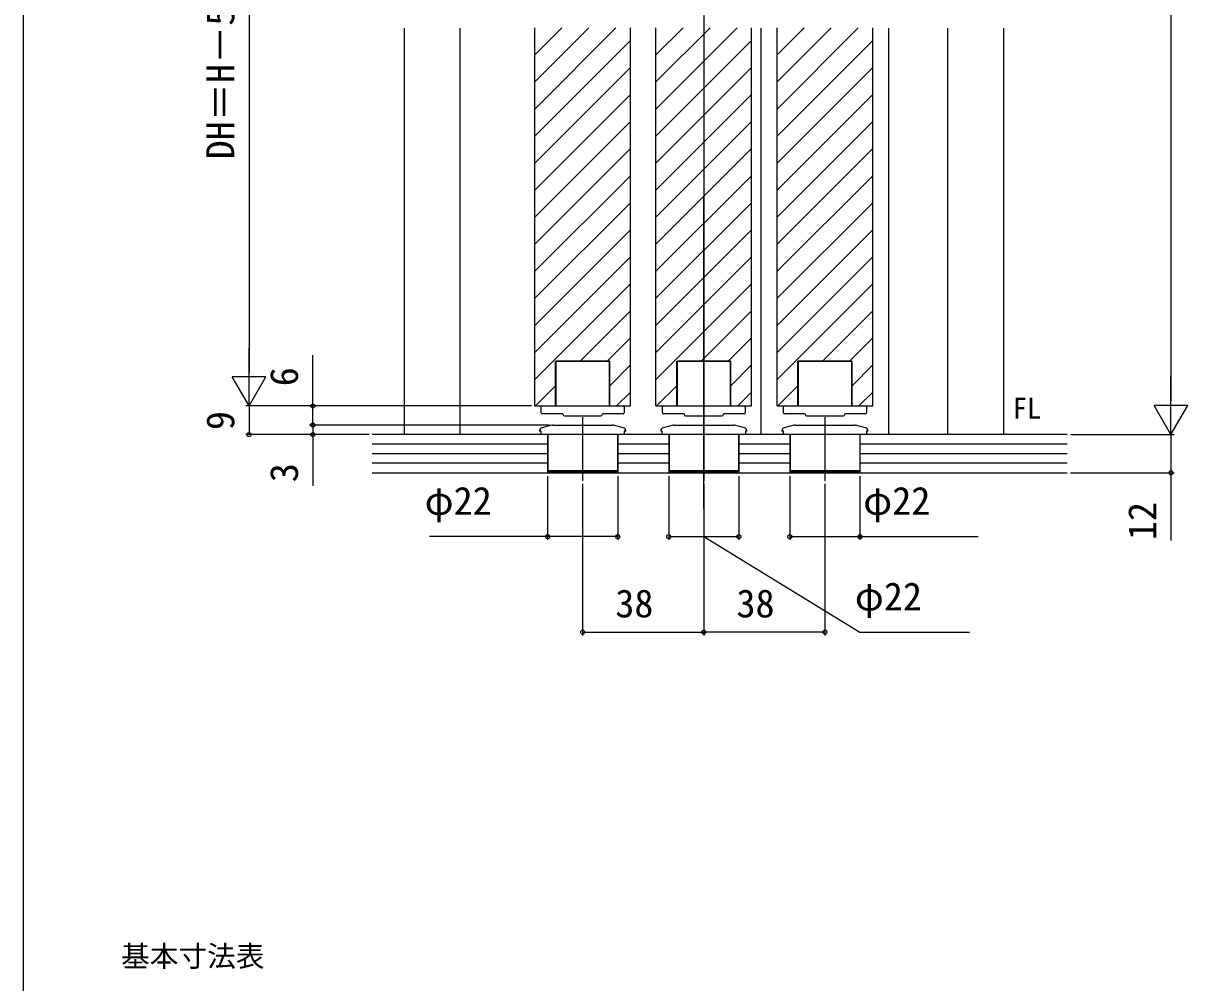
# Model space of a CAD drawing. Units: millimetres, scale not verified. Extents: x -525 to 525, y -783 to 780.
# Drawn here: x -524.9 to -159.6, y 25.4 to 326.5 of the extents above; entities that cross this region are included whole.
import ezdxf
from ezdxf.enums import TextEntityAlignment as Align

# ---------------------------------------------------------------- set-up
doc = ezdxf.new("R2010")
doc.units = ezdxf.units.MM
doc.header["$LTSCALE"] = 4
for name, color, linetype in [('0-2_USER1', 3, 'Continuous'), ('0-4_YKK_12', 2, 'Continuous'), ('0-5_YKK_13', 4, 'Continuous'), ('0-7_YKK_D', 6, 'Continuous'), ('0-8_YKK_ZWAK', 7, 'Continuous'), ('0-9_YSS_K', 3, 'Continuous')]:
    doc.layers.add(name, color=color, linetype=linetype)
doc.styles.add('ＭＳ ゴシック', font='')
doc.styles.get('ＭＳ ゴシック').set_extended_font_data('MS Gothic')

msp = doc.modelspace()

# ---------------------------------------------------------------- linework, layer by layer
at = {"layer": '0-4_YKK_12'}
for p, q in [((-311.433, 538.003), (-311.433, 185.429)), ((-405.433, 324.931), (-405.433, 197.429)), ((-387.933, 324.931), (-387.933, 197.429)), ((-364.433, 206.433), (-364.433, 325.033)), ((-364.433, 316.547), (-355.948, 325.033)), ((-364.433, 308.062), (-347.462, 325.033)), ((-364.433, 299.577), (-338.977, 325.033)), ((-334.433, 206.433), (-334.433, 325.033)), ((-326.433, 206.433), (-326.433, 325.033)), ((-326.433, 316.547), (-317.948, 325.033)), ((-326.433, 308.062), (-309.462, 325.033)), ((-326.433, 299.577), (-300.977, 325.033)), ((-296.433, 206.433), (-296.433, 325.033)), ((-293.433, 197.429), (-293.433, 324.931)), ((-288.433, 206.433), (-288.433, 325.033)), ((-288.433, 316.547), (-279.948, 325.033)), ((-288.433, 308.062), (-271.462, 325.033)), ((-288.433, 299.577), (-262.977, 325.033)), ((-258.433, 206.433), (-258.433, 325.033)), ((-253.433, 197.429), (-253.433, 324.931)), ((-234.933, 324.931), (-234.933, 197.429)), ((-217.433, 324.931), (-217.433, 197.429)), ((-364.433, 291.091), (-334.433, 321.091)), ((-326.433, 291.091), (-296.433, 321.091)), ((-288.433, 291.091), (-258.433, 321.091)), ((-364.433, 282.606), (-334.433, 312.606)), ((-326.433, 282.606), (-296.433, 312.606)), ((-288.433, 282.606), (-258.433, 312.606)), ((-364.433, 274.121), (-334.433, 304.121)), ((-326.433, 274.121), (-296.433, 304.121)), ((-288.433, 274.121), (-258.433, 304.121)), ((-364.433, 265.636), (-334.433, 295.636)), ((-326.433, 265.636), (-296.433, 295.636)), ((-288.433, 265.636), (-258.433, 295.636)), ((-364.433, 257.15), (-334.433, 287.15)), ((-326.433, 257.15), (-296.433, 287.15)), ((-288.433, 257.15), (-258.433, 287.15)), ((-364.433, 248.665), (-334.433, 278.665)), ((-326.433, 248.665), (-296.433, 278.665)), ((-288.433, 248.665), (-258.433, 278.665)), ((-311.433, 174.249), (-311.433, 272.278)), ((-364.433, 240.18), (-334.433, 270.18)), ((-326.433, 240.18), (-296.433, 270.18)), ((-288.433, 240.18), (-258.433, 270.18)), ((-364.433, 231.695), (-334.433, 261.695)), ((-326.433, 231.695), (-296.433, 261.695)), ((-288.433, 231.695), (-258.433, 261.695)), ((-364.433, 223.209), (-334.433, 253.209)), ((-326.433, 223.209), (-296.433, 253.209)), ((-288.433, 223.209), (-258.433, 253.209)), ((-364.433, 214.724), (-334.433, 244.724)), ((-326.433, 214.724), (-296.433, 244.724)), ((-288.433, 214.724), (-258.433, 244.724)), ((-350.239, 220.433), (-334.433, 236.239)), ((-312.239, 220.433), (-296.433, 236.239)), ((-274.239, 220.433), (-258.433, 236.239)), ((-341.754, 220.433), (-334.433, 227.753)), ((-303.754, 220.433), (-296.433, 227.753)), ((-265.754, 220.433), (-258.433, 227.753)), ((-357.933, 206.433), (-357.933, 220.433)), ((-357.933, 220.433), (-340.933, 220.433)), ((-340.933, 206.433), (-340.933, 220.433)), ((-340.933, 212.768), (-334.433, 219.268)), ((-319.933, 206.433), (-319.933, 220.433)), ((-319.933, 220.433), (-302.933, 220.433)), ((-302.933, 206.433), (-302.933, 220.433)), ((-302.933, 212.768), (-296.433, 219.268)), ((-281.933, 206.433), (-281.933, 220.433)), ((-281.933, 220.433), (-264.933, 220.433)), ((-264.933, 206.433), (-264.933, 220.433)), ((-264.933, 212.768), (-258.433, 219.268)), ((-364.239, 206.433), (-357.933, 212.739)), ((-326.239, 206.433), (-319.933, 212.739)), ((-288.239, 206.433), (-281.933, 212.739)), ((-338.783, 206.433), (-334.433, 210.783)), ((-300.783, 206.433), (-296.433, 210.783)), ((-262.783, 206.433), (-258.433, 210.783)), ((-364.433, 206.433), (-334.433, 206.433)), ((-326.433, 206.433), (-296.433, 206.433)), ((-288.433, 206.433), (-258.433, 206.433))]:
    msp.add_line(p, q, dxfattribs=at)
at = {"layer": '0-5_YKK_13'}
for p, q in [((-341.033, 220.433), (-357.833, 220.433)), ((-357.833, 220.433), (-357.833, 206.433)), ((-341.033, 206.433), (-341.033, 220.433)), ((-303.033, 220.433), (-319.833, 220.433)), ((-319.833, 220.433), (-319.833, 206.433)), ((-303.033, 206.433), (-303.033, 220.433)), ((-265.033, 220.433), (-281.833, 220.433)), ((-281.833, 220.433), (-281.833, 206.433)), ((-265.033, 206.433), (-265.033, 220.433)), ((-362.433, 205.768), (-362.433, 206.133)), ((-362.433, 205.733), (-362.433, 205.768)), ((-362.433, 205.137), (-362.433, 205.733)), ((-362.433, 204.233), (-362.433, 205.137)), ((-362.133, 206.433), (-361.433, 206.433)), ((-361.433, 206.433), (-357.833, 206.433)), ((-336.433, 206.133), (-336.433, 205.768)), ((-336.433, 205.137), (-336.433, 204.233)), ((-324.433, 205.768), (-324.433, 206.133)), ((-324.433, 205.733), (-324.433, 205.768)), ((-324.433, 205.137), (-324.433, 205.733)), ((-324.433, 204.233), (-324.433, 205.137)), ((-324.133, 206.433), (-323.433, 206.433)), ((-323.433, 206.433), (-319.833, 206.433)), ((-298.433, 206.133), (-298.433, 205.768)), ((-298.433, 205.137), (-298.433, 204.233)), ((-286.433, 205.768), (-286.433, 206.133)), ((-286.433, 205.733), (-286.433, 205.768)), ((-286.433, 205.137), (-286.433, 205.733)), ((-286.433, 204.233), (-286.433, 205.137)), ((-286.133, 206.433), (-285.433, 206.433)), ((-285.433, 206.433), (-281.833, 206.433)), ((-260.433, 206.133), (-260.433, 205.768)), ((-260.433, 205.137), (-260.433, 204.233)), ((-360.892, 203.933), (-362.133, 203.933)), ((-355.633, 203.933), (-360.892, 203.933)), ((-355.633, 203.799), (-355.633, 203.933)), ((-355.133, 203.299), (-343.733, 203.299)), ((-349.433, 202.929), (-349.433, 182.929)), ((-337.974, 203.933), (-343.233, 203.933)), ((-336.733, 203.933), (-337.974, 203.933)), ((-322.892, 203.933), (-324.133, 203.933)), ((-317.633, 203.933), (-322.892, 203.933)), ((-317.633, 203.799), (-317.633, 203.933)), ((-317.133, 203.299), (-305.733, 203.299)), ((-311.433, 202.929), (-311.433, 182.929)), ((-299.974, 203.933), (-305.233, 203.933)), ((-298.733, 203.933), (-299.974, 203.933)), ((-284.892, 203.933), (-286.133, 203.933)), ((-279.633, 203.933), (-284.892, 203.933)), ((-279.633, 203.799), (-279.633, 203.933)), ((-279.133, 203.299), (-267.733, 203.299)), ((-273.433, 202.929), (-273.433, 182.929)), ((-261.974, 203.933), (-267.233, 203.933)), ((-260.733, 203.933), (-261.974, 203.933)), ((-362.933, 198.59), (-362.933, 198.529)), ((-362.471, 198.529), (-362.933, 198.529)), ((-359.06, 200.395), (-362.192, 199.556)), ((-337.583, 197.429), (-361.283, 197.429)), ((-360.333, 197.429), (-360.333, 186.129)), ((-358.801, 200.429), (-340.065, 200.429)), ((-336.674, 199.556), (-339.806, 200.395)), ((-338.533, 197.429), (-338.533, 186.129)), ((-335.933, 198.529), (-335.933, 198.59)), ((-324.933, 198.59), (-324.933, 198.529)), ((-324.471, 198.529), (-324.933, 198.529)), ((-321.06, 200.395), (-324.192, 199.556)), ((-299.583, 197.429), (-323.283, 197.429)), ((-322.333, 197.429), (-322.333, 186.129)), ((-320.801, 200.429), (-302.065, 200.429)), ((-298.674, 199.556), (-301.806, 200.395)), ((-300.533, 197.429), (-300.533, 186.129)), ((-297.933, 198.529), (-297.933, 198.59)), ((-286.933, 198.59), (-286.933, 198.529)), ((-286.471, 198.529), (-286.933, 198.529)), ((-283.06, 200.395), (-286.192, 199.556)), ((-261.583, 197.429), (-285.283, 197.429)), ((-284.333, 197.429), (-284.333, 186.129)), ((-282.801, 200.429), (-264.065, 200.429)), ((-260.674, 199.556), (-263.806, 200.395)), ((-262.533, 197.429), (-262.533, 186.129)), ((-259.933, 198.529), (-259.933, 198.59)), ((-360.333, 186.129), (-359.833, 185.629)), ((-360.333, 186.129), (-338.533, 186.129)), ((-339.033, 185.629), (-359.833, 185.629)), ((-339.033, 185.629), (-338.533, 186.129)), ((-322.333, 186.129), (-321.833, 185.629)), ((-322.333, 186.129), (-300.533, 186.129)), ((-301.033, 185.629), (-321.833, 185.629)), ((-301.033, 185.629), (-300.533, 186.129)), ((-284.333, 186.129), (-283.833, 185.629)), ((-284.333, 186.129), (-262.533, 186.129)), ((-263.033, 185.629), (-283.833, 185.629)), ((-263.033, 185.629), (-262.533, 186.129))]:
    msp.add_line(p, q, dxfattribs=at)
for points in [[(-341.033, 206.433), (-337.433, 206.433), (-336.733, 206.433)], [(-336.433, 205.768), (-336.433, 205.733), (-336.433, 205.137)], [(-303.033, 206.433), (-299.433, 206.433), (-298.733, 206.433)], [(-298.433, 205.768), (-298.433, 205.733), (-298.433, 205.137)], [(-265.033, 206.433), (-261.433, 206.433), (-260.733, 206.433)], [(-260.433, 205.768), (-260.433, 205.733), (-260.433, 205.137)], [(-335.933, 198.529), (-336.395, 198.529), (-336.395, 197.429), (-362.471, 197.429), (-362.471, 198.529)], [(-297.933, 198.529), (-298.395, 198.529), (-298.395, 197.429), (-324.471, 197.429), (-324.471, 198.529)], [(-259.933, 198.529), (-260.395, 198.529), (-260.395, 197.429), (-286.471, 197.429), (-286.471, 198.529)]]:
    msp.add_lwpolyline(points, dxfattribs=at)
for centre, radius, start, end in [((-362.133, 206.133), 0.3, 90, 180), ((-336.733, 206.133), 0.3, 0, 90), ((-324.133, 206.133), 0.3, 90, 180), ((-298.733, 206.133), 0.3, 0, 90), ((-286.133, 206.133), 0.3, 90, 180), ((-260.733, 206.133), 0.3, 0, 90), ((-362.133, 204.233), 0.3, 180, 270), ((-355.133, 203.799), 0.5, 180, 270), ((-343.733, 203.799), 0.5, 270, 0), ((-336.733, 204.233), 0.3, 270, 0), ((-324.133, 204.233), 0.3, 180, 270), ((-317.133, 203.799), 0.5, 180, 270), ((-305.733, 203.799), 0.5, 270, 0), ((-298.733, 204.233), 0.3, 270, 0), ((-286.133, 204.233), 0.3, 180, 270), ((-279.133, 203.799), 0.5, 180, 270), ((-267.733, 203.799), 0.5, 270, 0), ((-260.733, 204.233), 0.3, 270, 0), ((-361.933, 198.59), 1, 105, 180), ((-358.801, 199.429), 1, 90, 105), ((-340.065, 199.429), 1, 75, 90), ((-336.933, 198.59), 1, 0, 75), ((-323.933, 198.59), 1, 105, 180), ((-320.801, 199.429), 1, 90, 105), ((-302.065, 199.429), 1, 75, 90), ((-298.933, 198.59), 1, 0, 75), ((-285.933, 198.59), 1, 105, 180), ((-282.801, 199.429), 1, 90, 105), ((-264.065, 199.429), 1, 75, 90), ((-260.933, 198.59), 1, 0, 75)]:
    msp.add_arc(centre, radius, start, end, dxfattribs=at)
at = {"layer": '0-7_YKK_D'}
for p, q in [((-164.883, 486.929), (-164.883, 207.929)), ((-454.077, 442.93), (-454.077, 216.933)), ((-454.077, 206.433), (-454.077, 224.619)), ((-454.077, 206.433), (-459.327, 215.526)), ((-448.827, 215.526), (-459.327, 215.526)), ((-454.077, 206.433), (-448.827, 215.526)), ((-164.883, 197.429), (-164.883, 215.616)), ((-366.433, 206.433), (-455.077, 206.433)), ((-365.433, 206.433), (-455.077, 206.433)), ((-454.077, 206.433), (-454.077, 197.429)), ((-365.433, 206.433), (-435.077, 206.433)), ((-164.883, 197.429), (-170.133, 206.523)), ((-159.633, 206.523), (-170.133, 206.523)), ((-164.883, 197.429), (-159.633, 206.523)), ((-434.077, 200.429), (-434.077, 202.979)), ((-416.433, 197.429), (-455.077, 197.429)), ((-359.801, 200.429), (-435.077, 200.429)), ((-359.801, 200.429), (-435.077, 200.429)), ((-416.433, 197.429), (-435.077, 197.429)), ((-434.077, 200.429), (-434.077, 197.429)), ((-434.077, 197.429), (-434.077, 181.375)), ((-196.433, 197.429), (-163.883, 197.429)), ((-193.433, 197.429), (-163.883, 197.429)), ((-360.433, 184.429), (-360.433, 164.429)), ((-338.433, 184.429), (-338.433, 164.429)), ((-322.433, 184.429), (-322.433, 164.429)), ((-300.433, 184.429), (-300.433, 164.429)), ((-284.433, 184.426), (-284.433, 164.429)), ((-262.433, 184.426), (-262.433, 164.429)), ((-196.433, 185.429), (-163.883, 185.429)), ((-349.433, 181.929), (-349.433, 134.429)), ((-311.433, 181.929), (-311.433, 134.429)), ((-311.433, 181.926), (-311.433, 134.429)), ((-273.433, 181.926), (-273.433, 134.429)), ((-322.433, 165.429), (-300.433, 165.429)), ((-349.433, 135.429), (-311.433, 135.429)), ((-273.433, 135.429), (-311.433, 135.429))]:
    msp.add_line(p, q, dxfattribs=at)
for points in [[(-434.077, 200.429), (-434.077, 206.433), (-434.077, 222.351)], [(-164.883, 197.429), (-164.883, 185.429), (-164.883, 164.152)], [(-338.433, 165.429), (-360.433, 165.429), (-397.46, 165.429)], [(-311.433, 165.429), (-262.514, 135.429), (-228.036, 135.429)], [(-284.433, 165.429), (-262.433, 165.429), (-225.406, 165.429)]]:
    msp.add_lwpolyline(points, dxfattribs=at)
for centre in [(-434.077, 206.433), (-434.077, 200.429), (-434.077, 200.429), (-454.077, 197.429), (-434.077, 197.429), (-164.883, 185.429), (-360.433, 165.429), (-338.433, 165.429), (-322.433, 165.429), (-300.433, 165.429), (-284.433, 165.429), (-262.433, 165.429), (-349.433, 135.429), (-311.433, 135.429), (-311.433, 135.429), (-273.433, 135.429)]:
    msp.add_circle(centre, 0.637, dxfattribs=at)
at = {"layer": '0-8_YKK_ZWAK'}
msp.add_line((-524.9, 746.8), (-524.9, -783.2), dxfattribs=at)
at = {"layer": '0-9_YSS_K'}
for p, q in [((-360.433, 197.429), (-415.433, 197.429)), ((-360.433, 197.429), (-360.433, 185.429)), ((-360.433, 197.429), (-360.433, 185.429)), ((-322.433, 197.429), (-338.433, 197.429)), ((-338.433, 197.429), (-338.433, 185.429)), ((-322.433, 197.429), (-322.433, 185.429)), ((-284.433, 197.429), (-300.433, 197.429)), ((-300.433, 197.429), (-300.433, 185.429)), ((-284.433, 197.429), (-284.433, 185.429)), ((-262.433, 197.429), (-262.433, 185.429)), ((-197.433, 197.429), (-262.433, 197.429)), ((-262.433, 197.429), (-262.433, 185.429)), ((-360.433, 194.429), (-415.433, 194.429)), ((-322.433, 194.429), (-338.433, 194.429)), ((-284.433, 194.429), (-300.433, 194.429)), ((-197.433, 194.429), (-262.433, 194.429)), ((-360.433, 191.429), (-415.433, 191.429)), ((-322.433, 191.429), (-338.433, 191.429)), ((-284.433, 191.429), (-300.433, 191.429)), ((-197.433, 191.429), (-262.433, 191.429)), ((-360.433, 188.429), (-415.433, 188.429)), ((-322.433, 188.429), (-338.433, 188.429)), ((-284.433, 188.429), (-300.433, 188.429)), ((-197.433, 188.429), (-262.433, 188.429)), ((-415.433, 185.429), (-197.433, 185.429))]:
    msp.add_line(p, q, dxfattribs=at)

# ---------------------------------------------------------------- texts
at = {"layer": '0-2_USER1', "style": 'ＭＳ ゴシック'}
for s, p in [('FL', (-214.535, 200.429)), ('基本寸法表', (-494.231, 28.5))]:
    msp.add_text(s, height=6.598, dxfattribs=at).set_placement(p, align=Align.BOTTOM_LEFT)
at = {"layer": '0-7_YKK_D', "style": 'ＭＳ ゴシック'}
for s, p in [('DH＝H－53', (-456.077, 283.77)), ('6', (-436.077, 212.578)), ('9', (-456.077, 198.842)), ('3', (-436.077, 182.488)), ('12', (-166.883, 164.311))]:
    msp.add_text(s, height=8.798, rotation=90, dxfattribs=at).set_placement(p, align=Align.BOTTOM_LEFT)
for s, p in [('φ22', (-399.006, 169.611)), ('φ22', (-261.428, 169.611)), ('φ22', (-264.059, 139.611)), ('38', (-339.194, 137.429)), ('38', (-301.194, 137.429))]:
    msp.add_text(s, height=8.798, dxfattribs=at).set_placement(p, align=Align.BOTTOM_LEFT)

doc.saveas('drawing.dxf')
